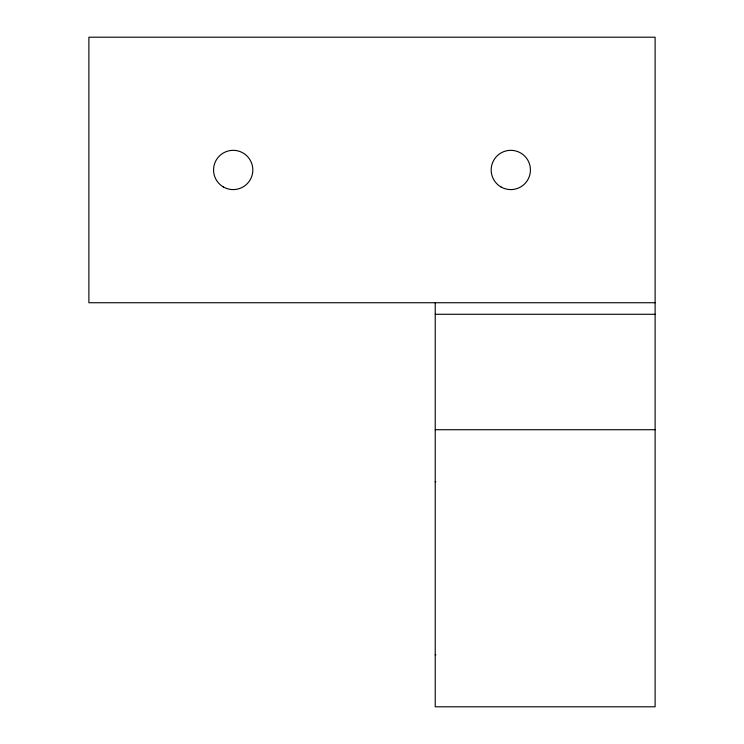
<?xml version="1.0" encoding="UTF-8"?>
<svg xmlns="http://www.w3.org/2000/svg" width="744" height="744" viewBox="0 0 744 744"><rect width="100%" height="100%" fill="white"/><g stroke="black" fill="none" stroke-linecap="round" stroke-linejoin="round"><path stroke-width="1.12" d="M655.12 302.734L88.88 302.734L88.88 37.2L655.12 37.2L655.12 706.8L435.231 706.8L435.231 302.734M435.231 314.275L655.12 314.275M435.231 429.725L655.12 429.725M435.231 481.675L435.844 481.675M435.231 654.85L435.844 654.85M500.991 186.958A19.623 19.623 0 0 0 530.435 169.967A19.623 19.623 0 0 0 500.991 152.966A19.623 19.623 0 0 0 500.991 186.958M223.377 186.958A19.623 19.623 0 0 0 252.821 169.967A19.623 19.623 0 0 0 223.377 152.966A19.623 19.623 0 0 0 223.377 186.958"/></g></svg>
